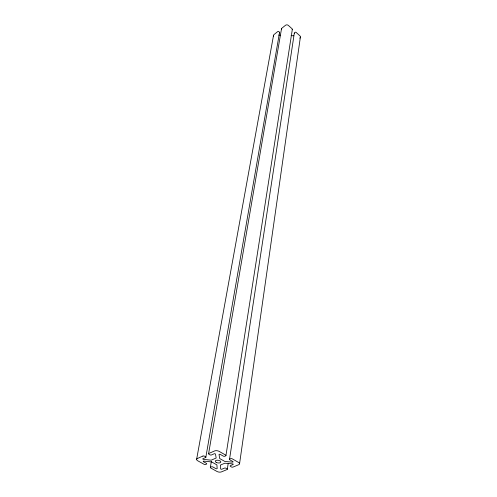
<?xml version="1.0" encoding="UTF-8"?>
<svg xmlns="http://www.w3.org/2000/svg" width="497" height="497" viewBox="0 0 497 497"><rect width="100%" height="100%" fill="white"/><g stroke="black" fill="none" stroke-linecap="round" stroke-linejoin="round"><path stroke-width="0.75" d="M239.579 463.658L300.393 36.989M229.515 459.402L294.317 33.175M227.315 469.187L228.135 463.825M225.955 455.494L292.342 29.286M210.349 467.397L211.374 461.272M208.597 453.693L281.538 28.615M205.833 457.302L279.513 32.647M196.657 459.135L273.549 35.268M293.715 35.809L291.112 35.604M278.674 35.07L280.19 35.169M299.778 38.17A2.031 1.708 7.7 0 0 299.815 35.753L296.1 32.404A0.764 0.646 8.1 0 0 295.025 32.355L294.547 32.734A0.764 0.646 8.2 0 0 294.417 33.504M292.118 29.733A0.764 0.646 8.7 0 0 292.124 28.814L288.372 25.428A2.05 1.733 9.4 0 0 285.489 25.291L281.731 28.329A0.764 0.646 10 0 0 281.613 29.106M279.314 32.926A0.764 0.64 10.4 0 0 279.308 32.013L278.836 31.591A0.764 0.64 10.5 0 0 277.761 31.541L274.064 34.529A2.025 1.696 10.7 0 0 273.561 36.151M202.913 456.066L197.384 458.495A3.262 1.566 9.7 0 0 197.719 460.769L204.043 464.285A1.218 0.584 9.6 0 0 205.739 464.447L206.435 464.148A1.218 0.584 9.6 0 0 206.323 463.303L203.466 461.713A0.764 0.367 9.6 0 1 203.242 461.284A0.764 0.367 9.6 0 1 203.919 461.123L211.337 461.918A0.814 0.391 9.4 0 1 211.902 462.086L216.649 464.745A0.814 0.391 9.2 0 1 216.916 465.055L217.158 468.466A0.808 0.385 9.2 0 1 216.698 468.77A0.808 0.385 9.2 0 1 215.828 468.603L213.014 467.031A1.211 0.578 9.3 0 0 211.318 466.869L210.622 467.161A1.211 0.578 9.4 0 0 210.722 467.994L216.953 471.454A3.218 1.528 9.1 0 0 221.432 471.883L227.005 469.572A1.211 0.578 8.9 0 0 226.918 468.733L226.135 468.298A1.211 0.578 9 0 0 224.439 468.131L221.91 469.193A0.758 0.36 9.1 0 1 221.097 469.187A0.758 0.36 9.1 0 1 220.606 468.801L220.37 465.26A0.814 0.391 9.1 0 1 220.575 465.012L224.619 463.303A0.814 0.391 9 0 1 225.16 463.235L232.416 463.856A0.764 0.367 8.8 0 1 233.149 464.148A0.764 0.367 8.8 0 1 233.025 464.546L230.446 465.621A1.218 0.584 8.8 0 0 230.527 466.466L231.31 466.907A1.218 0.584 8.8 0 0 233.018 467.074L238.722 464.701A3.274 1.578 8.7 0 0 238.541 462.427L232.285 458.861A1.236 0.596 8.8 0 0 230.558 458.7L229.831 459.004A1.23 0.596 8.8 0 0 229.912 459.868L232.838 461.533A0.764 0.373 8.8 0 1 233.037 461.955A0.764 0.373 8.8 0 1 232.372 462.123L225.253 461.52A0.82 0.398 9 0 1 224.65 461.346L219.941 458.688A0.82 0.398 9.1 0 1 219.674 458.389L219.047 454.575A0.77 0.379 9.2 0 1 219.469 454.258A0.77 0.379 9.2 0 1 220.32 454.42L223.184 456.047A1.236 0.603 9 0 0 224.917 456.209L225.638 455.898A1.242 0.603 9 0 0 225.551 455.028L219.183 451.394A3.317 1.621 9.3 0 0 214.549 450.953L208.877 453.444A1.236 0.603 9.5 0 0 208.988 454.314L209.802 454.774A1.236 0.603 9.5 0 0 211.523 454.935L214.17 453.78A0.77 0.379 9.3 0 1 214.984 453.773A0.77 0.379 9.3 0 1 215.505 454.165L216.133 457.855A0.82 0.398 9.3 0 1 215.934 458.135L211.411 460.085A0.82 0.391 9.4 0 1 210.834 460.147L203.565 459.371A0.764 0.367 9.6 0 1 202.851 459.066A0.764 0.367 9.6 0 1 202.962 458.675L205.553 457.544A1.23 0.596 9.6 0 0 205.435 456.681L204.634 456.227A1.23 0.596 9.6 0 0 202.913 456.066M216.207 462.372A2.777 1.342 9.2 0 0 220.736 462.204A2.777 1.342 9.2 0 0 217.189 460.203A2.777 1.342 9.2 0 0 216.207 462.372"/></g></svg>
